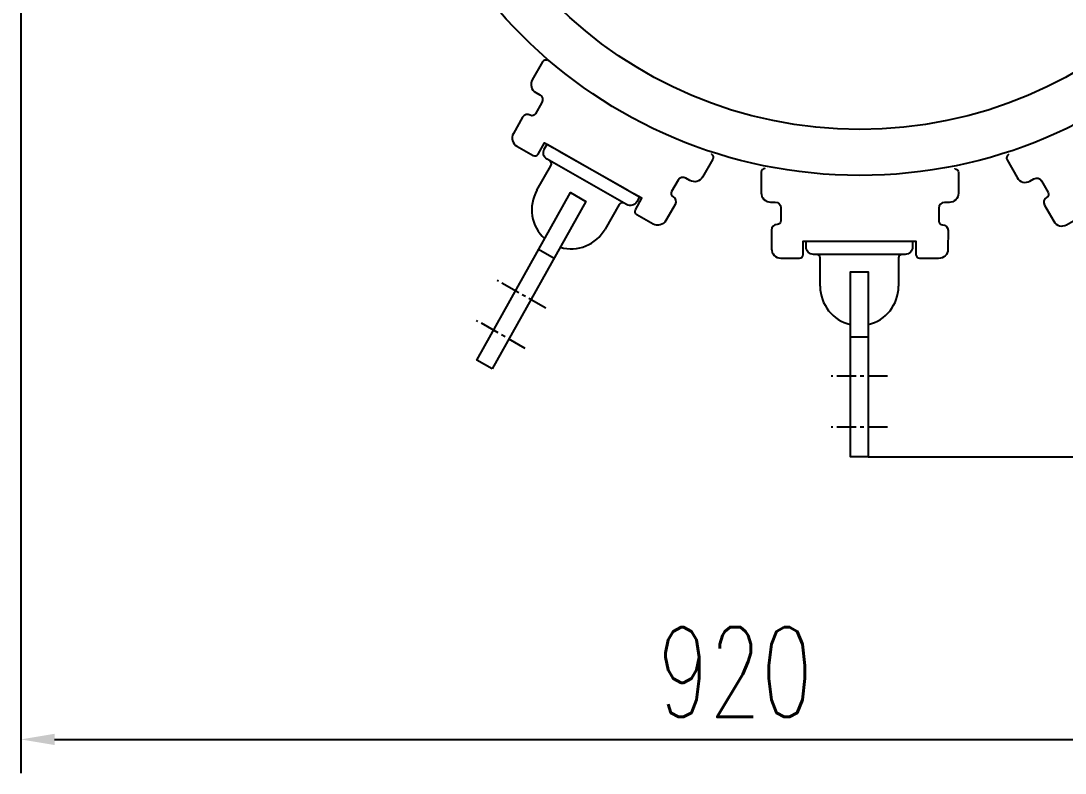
# Model space of a CAD drawing. Header units: millimetres. Extents: x 14764 to 253586, y -11609 to 135872.
# Drawn here: x 247990.8 to 248455.4, y 130896.1 to 131231 of the extents above; entities that cross this region are included whole.
import ezdxf

# ---------------------------------------------------------------- set-up
doc = ezdxf.new("R2010")
doc.units = ezdxf.units.MM
doc.header["$LTSCALE"] = 23.1
doc.header["$PDMODE"] = 3
doc.header["$PDSIZE"] = 1
doc.linetypes.add('CENTER', pattern=[0.6, 0.375, -0.075, 0.075, -0.075])
doc.layers.get('0').update_dxf_attribs({"linetype": 'CONTINUOUS'})
doc.layers.get('Defpoints').update_dxf_attribs({"linetype": 'CONTINUOUS'})
doc.styles.add('DFT', font='simplex.shx', dxfattribs={"width": 0.67, "bigfont": 'dft.shx'})
doc.dimstyles.new('INTE$0', dxfattribs={"dimscale": 5, "dimtxt": 4, "dimasz": 3, "dimexe": 3, "dimexo": 0, "dimgap": 1, "dimtad": 1, "dimdec": 3, "dimdsep": 46, "dimtxsty": 'DFT', "dimcen": 0, "dimclrd": 3, "dimclre": 3, "dimclrt": 6, "dimadec": 0, "dimazin": 0, "dimtfac": 1, "dimtdec": 3, "dimtix": 1, "dimtmove": 1, "dimatfit": 0, "dimfxl": 0, "dimtolj": 1, "dimtzin": 0, "dimarcsym": 0})

# ---------------------------------------------------------------- blocks, each defined once
blk = doc.blocks.new('*D221')
at = {"color": 3, "lineweight": -2, "transparency": 16777216}
for p, q in [((248626.45, 131366.69), (248626.45, 130896.13)), ((247990.77, 131344.69), (247990.77, 130896.13)), ((248005.77, 130911.13), (248611.45, 130911.13))]:
    blk.add_line(p, q, dxfattribs=at)
at = {"color": 3, "transparency": 16777216}
for points in [[(248005.77, 130913.63), (248005.77, 130908.63), (247990.77, 130911.13)], [(248611.45, 130913.63), (248611.45, 130908.63), (248626.45, 130911.13)]]:
    blk.add_solid(points, dxfattribs=at)
at = {"layer": 'Defpoints', "color": 0, "transparency": 16777216}
for p in [(248626.45, 131366.69), (247990.77, 131344.69), (248626.45, 130911.13)]:
    blk.add_point(p, dxfattribs=at)
at = {"color": 6, "transparency": 16777216, "insert": (248308.61, 130941.13), "char_height": 40, "attachment_point": 5, "style": 'DFT'}
blk.add_mtext('\\A1;920', dxfattribs=at)
blk = doc.blocks.new('*D222')
at = {"color": 3, "lineweight": -2, "transparency": 16777216}
for p, q in [((248386.35, 131668.18), (248856.51, 131668.18)), ((248841.51, 131653.18), (248841.51, 131051.91)), ((248367.77, 131036.91), (248856.51, 131036.91))]:
    blk.add_line(p, q, dxfattribs=at)
at = {"color": 3, "transparency": 16777216}
for points in [[(248839.01, 131653.18), (248844.01, 131653.18), (248841.51, 131668.18)], [(248839.01, 131051.91), (248844.01, 131051.91), (248841.51, 131036.91)]]:
    blk.add_solid(points, dxfattribs=at)
at = {"layer": 'Defpoints', "color": 0, "transparency": 16777216}
for p in [(248386.35, 131668.18), (248367.77, 131036.91), (248841.51, 131036.91)]:
    blk.add_point(p, dxfattribs=at)
at = {"color": 6, "transparency": 16777216, "insert": (248811.51, 131352.55), "char_height": 40, "attachment_point": 5, "rotation": 90, "style": 'DFT'}
blk.add_mtext('\\A1;955', dxfattribs=at)

msp = doc.modelspace()

# ---------------------------------------------------------------- linework, layer by layer
at = {"color": 0, "linetype": 'ByBlock', "lineweight": 25, "ltscale": 0.5}
for p, q in [((248259.1763, 131149.839), (248225.9734, 131168.8041)), ((248227.9695, 131125.2586), (248221.1124, 131129.1753)), ((248382.9359, 131127.0557), (248344.6984, 131127.0557)), ((248367.7656, 131090.2313), (248359.8687, 131090.2313))]:
    msp.add_line(p, q, dxfattribs=at)
at = {"color": 1, "linetype": 'CENTER'}
for p, q in [((248224.3523, 131103.1025), (248202.7125, 131115.4629)), ((248215.1921, 131085.2019), (248193.5523, 131097.5623)), ((248376.2777, 131072.8808), (248351.3566, 131072.8808)), ((248376.2777, 131050.1305), (248351.3566, 131050.1305))]:
    msp.add_line(p, q, dxfattribs=at)
at = {"color": 0, "linetype": 'ByBlock', "lineweight": 25, "ltscale": 0.5}
for points in [[(248225.089, 131213.3449), (248225.089, 131213.3449, 0.41421356), (248222.8208, 131212.7258), (248218.2857, 131204.786, 0.41421356), (248219.8333, 131199.1156), (248221.6378, 131198.0849, -0.41421356), (248222.5663, 131194.6826), (248219.6803, 131189.63, -0.41421356), (248217.4122, 131189.011), (248217.4122, 131189.011, 0.41421356), (248214.0099, 131188.0824), (248209.8871, 131180.8644, 0.41421356), (248211.4346, 131175.194), (248218.6527, 131171.0711, 0.41421356), (248220.9208, 131171.6901), (248223.8068, 131176.7428), (248227.4158, 131174.6813)], [(248220.367, 131155.6368), (248226.5925, 131166.536, 0.41421356), (248225.9734, 131168.8041), (248224.8907, 131169.4226, -0.41421356), (248223.6527, 131173.9589), (248224.8895, 131176.1243), (248266.0322, 131152.6241), (248264.7954, 131150.4587, -0.41421356), (248260.259, 131149.2206), (248259.1763, 131149.839, 0.41421356), (248256.9081, 131149.22), (248250.6826, 131138.3208)], [(248297.991, 131171.7041), (248297.991, 131171.7041, -0.41421356), (248298.61, 131169.4359), (248294.0749, 131161.4961, -0.41421356), (248288.4044, 131159.9485), (248286.5999, 131160.9792, 0.41421356), (248283.1977, 131160.0506), (248280.3117, 131154.998, 0.41421356), (248280.9307, 131152.7299), (248280.9307, 131152.7299, -0.41421356), (248281.8593, 131149.3276), (248277.7364, 131142.1096, -0.41421356), (248272.066, 131140.562), (248264.848, 131144.6849, -0.41421356), (248264.2289, 131146.953), (248267.1149, 131152.0056), (248263.5059, 131154.0671)], [(248430.172, 131171.4446), (248430.172, 131171.4446, 0.41421356), (248429.5441, 131169.1788), (248434.048, 131161.2213, 0.41421356), (248439.7123, 131159.6515), (248441.5209, 131160.6751, -0.41421356), (248444.9195, 131159.7332), (248447.7856, 131154.6693, -0.41421356), (248447.1577, 131152.4035), (248447.1577, 131152.4035, 0.41421356), (248446.2158, 131149.005), (248450.3103, 131141.7708, 0.41421356), (248455.9746, 131140.201), (248463.2087, 131144.2955, 0.41421356), (248463.8367, 131146.5612), (248460.9705, 131151.6251), (248464.5876, 131153.6723)], [(248321.839, 131165.2932), (248321.839, 131165.2932, 0.41421356), (248320.1765, 131163.6307), (248320.1765, 131154.4869, 0.41421356), (248324.3328, 131150.3307), (248326.4109, 131150.3307, -0.41421356), (248328.9047, 131147.8369), (248328.9047, 131142.0182, -0.41421356), (248327.2422, 131140.3557), (248327.2422, 131140.3557, 0.41421356), (248324.7484, 131137.8619), (248324.7484, 131129.5494, 0.41421356), (248328.9047, 131125.3932), (248337.2172, 131125.3932, 0.41421356), (248338.8797, 131127.0557), (248338.8797, 131132.8744), (248343.0359, 131132.8744)], [(248406.299, 131165.1274), (248406.299, 131165.1274, -0.41421356), (248407.955, 131163.4584), (248407.9191, 131154.3147, -0.41421356), (248403.7465, 131150.1748), (248401.6684, 131150.183, 0.41421356), (248399.1649, 131147.699), (248399.142, 131141.8803, 0.41421356), (248400.798, 131140.2113), (248400.798, 131140.2113, -0.41421356), (248403.2819, 131137.7078), (248403.2493, 131129.3953, -0.41421356), (248399.0768, 131125.2554), (248390.7643, 131125.2881, -0.41421356), (248389.1084, 131126.9571), (248389.1312, 131132.7758), (248384.975, 131132.7921)], [(248346.3609, 131112.8413), (248346.3609, 131125.3932, 0.41421356), (248344.6984, 131127.0557), (248343.4515, 131127.0557, -0.41421356), (248340.1265, 131130.3807), (248340.1265, 131132.8744), (248387.5078, 131132.8744), (248387.5078, 131130.3807, -0.41421356), (248384.1828, 131127.0557), (248382.9359, 131127.0557, 0.41421356), (248381.2734, 131125.3932), (248381.2734, 131112.8413)]]:
    msp.add_lwpolyline(points, format="xyb", dxfattribs=at)
for points in [[(248230.303, 131173.0322), (248260.6187, 131155.7162)], [(248346.3609, 131132.8744), (248381.2734, 131132.8744)]]:
    msp.add_lwpolyline(points, dxfattribs=at)
for points in [[(248200.4548, 131076.0566), (248193.5977, 131079.9734), (248235.3121, 131154.5672), (248242.1692, 131150.6505)], [(248367.7656, 131036.9136), (248359.8687, 131036.9136), (248359.8687, 131119.3251), (248367.7656, 131119.3251)]]:
    msp.add_lwpolyline(points, close=True, dxfattribs=at)
at = {"color": 0, "linetype": 'ByBlock', "lineweight": 25}
for radius in [212.5, 192]:
    msp.add_circle((248364.0414, 131374.6922), radius, dxfattribs=at)
at = {"color": 0, "linetype": 'ByBlock', "lineweight": 25, "ltscale": 0.5}
for centre, start, end in [((248235.5248, 131146.9788), 150.265457, 227.910959), ((248235.5248, 131146.9788), 254.055809, 330.265457), ((248363.8172, 131112.8413), 180, 256.927108), ((248363.8172, 131112.8413), 283.072892, 0)]:
    msp.add_arc(centre, 17.4563, start, end, dxfattribs=at)

# ---------------------------------------------------------------- dimensions: what is measured, and where the dimension line sits
dim = msp.add_linear_dim(base=(248841.514, 131036.9136), p1=(248386.3486, 131668.1822), p2=(248367.7656, 131036.9136), angle=90, text='955', dimstyle='INTE$0', override={"dimtxt": 8, "dimgap": 2})
dim.commit()
dim.dimension.update_dxf_attribs({"geometry": '*D222', "text_midpoint": (248811.514, 131352.5479)})
dim = msp.add_linear_dim(base=(248626.4529, 130911.1266), p1=(247990.7668, 131344.6917), p2=(248626.4529, 131366.6922), text='920', dimstyle='INTE$0', override={"dimtxt": 8, "dimgap": 2})
dim.commit()
dim.dimension.update_dxf_attribs({"geometry": '*D221', "text_midpoint": (248308.6099, 130941.1266)})

doc.saveas('drawing.dxf')
